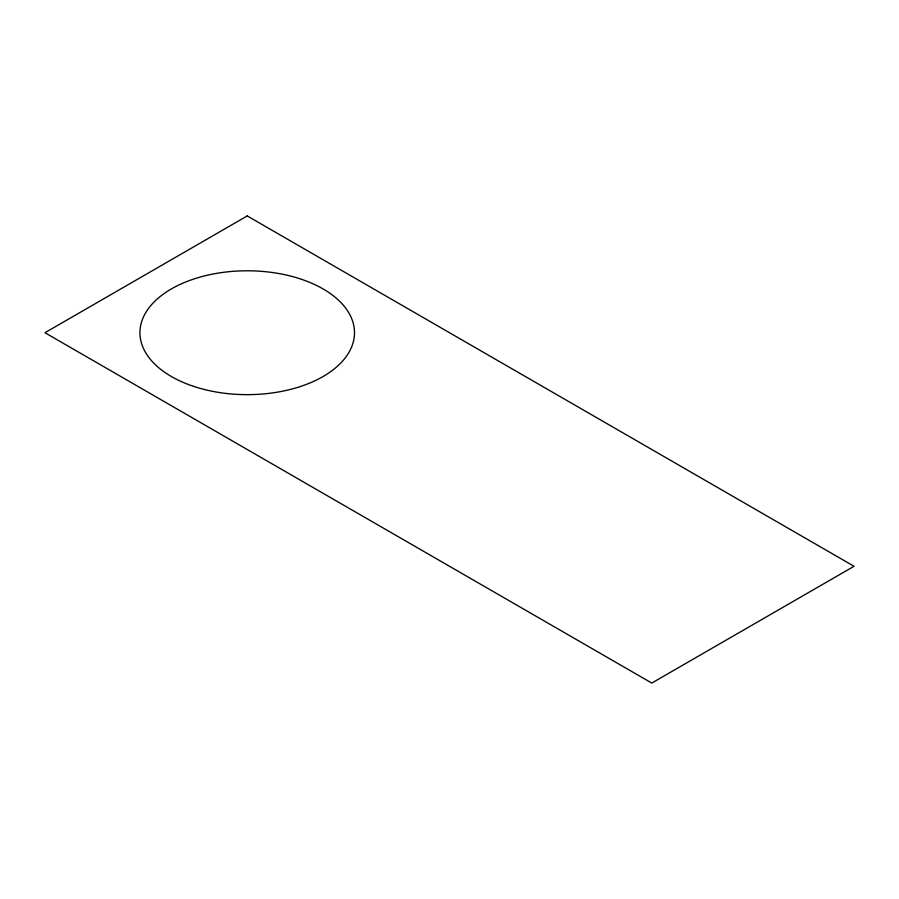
<?xml version="1.0" encoding="UTF-8"?>
<svg xmlns="http://www.w3.org/2000/svg" width="899" height="899" viewBox="0 0 899 899"><rect width="100%" height="100%" fill="white"/><g stroke="black" fill="none" stroke-linecap="round" stroke-linejoin="round"><path stroke-width="1.35" d="M247.225 215.94L44.95 332.72L651.775 683.06L854.05 566.28L247.225 215.94M193.588 386.356A107.273 61.93 0 0 0 354.498 332.72A107.273 61.93 0 0 0 193.588 279.083A107.273 61.93 0 0 0 193.588 386.356"/></g></svg>
